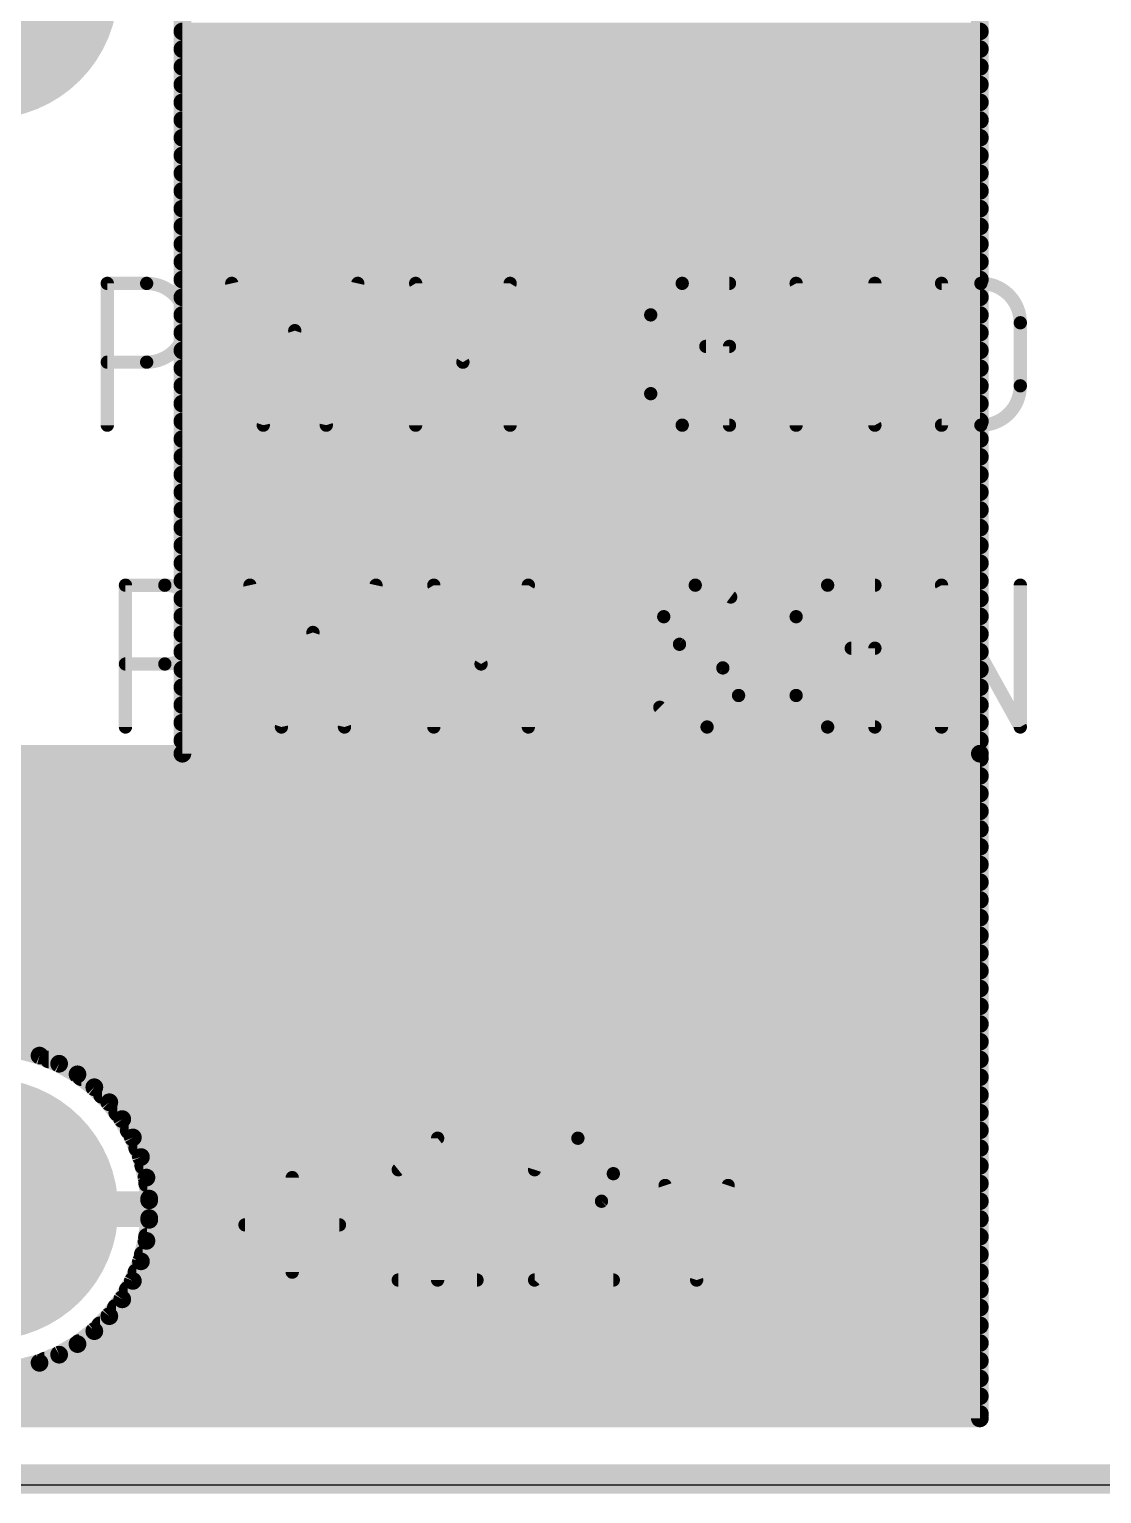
# Model space of a CAD drawing. Extents: x -0.01 to 5.59, y -0.05 to 1.65.
# Drawn here: x 3.671 to 4.155, y -0.004 to 0.657 of the extents above; entities that cross this region are included whole.
import ezdxf

# ---------------------------------------------------------------- set-up
doc = ezdxf.new("R2010")
doc.units = 0
for name, color, linetype in [('1', 22, 'CONTINUOUS'), ('16', 175, 'CONTINUOUS'), ('17', 82, 'CONTINUOUS'), ('20', 30, 'CONTINUOUS'), ('21', 253, 'CONTINUOUS')]:
    doc.layers.add(name, color=color, linetype=linetype)

# ---------------------------------------------------------------- blocks, each defined once
blk = doc.blocks.new('ROUNDP')
at = {"const_width": 0.5}
blk.add_lwpolyline([(0, -0.25, 1), (0, 0.25, 1), (0, -0.25)], format="xyb", dxfattribs=at)

msp = doc.modelspace()

# ---------------------------------------------------------------- linework, layer by layer
at = {"layer": '1', "const_width": 0.008}
for points in [[(4.1, 1.06), (4.1, 0.33)], [(3.74, 0.33), (3.74, 0.78)], [(3.74, 0.656), (4.1, 0.656)], [(3.74, 0.648), (4.1, 0.648)], [(3.74, 0.64), (4.1, 0.64)], [(3.74, 0.632), (4.1, 0.632)], [(3.74, 0.624), (4.1, 0.624)], [(3.74, 0.616), (4.1, 0.616)], [(3.74, 0.608), (4.1, 0.608)], [(3.74, 0.6), (4.1, 0.6)], [(3.74, 0.592), (4.1, 0.592)], [(3.74, 0.584), (4.1, 0.584)], [(3.74, 0.576), (4.1, 0.576)], [(3.74, 0.568), (4.1, 0.568)], [(3.74, 0.56), (4.1, 0.56)], [(3.74, 0.552), (4.1, 0.552)], [(3.74, 0.544), (4.1, 0.544)], [(3.74, 0.536), (4.1, 0.536)], [(3.74, 0.528), (4.1, 0.528)], [(3.74, 0.52), (4.1, 0.52)], [(3.74, 0.512), (4.1, 0.512)], [(3.74, 0.504), (4.1, 0.504)], [(3.74, 0.496), (4.1, 0.496)], [(3.74, 0.488), (4.1, 0.488)], [(3.74, 0.48), (4.1, 0.48)], [(3.74, 0.472), (4.1, 0.472)], [(3.74, 0.464), (4.1, 0.464)], [(3.74, 0.456), (4.1, 0.456)], [(3.74, 0.448), (4.1, 0.448)], [(3.74, 0.44), (4.1, 0.44)], [(3.74, 0.432), (4.1, 0.432)], [(3.74, 0.424), (4.1, 0.424)], [(3.74, 0.416), (4.1, 0.416)], [(3.74, 0.408), (4.1, 0.408)], [(3.74, 0.4), (4.1, 0.4)], [(3.74, 0.392), (4.1, 0.392)], [(3.74, 0.384), (4.1, 0.384)], [(3.74, 0.376), (4.1, 0.376)], [(3.74, 0.368), (4.1, 0.368)], [(3.74, 0.36), (4.1, 0.36)], [(3.74, 0.352), (4.1, 0.352)], [(3.74, 0.344), (4.1, 0.344)], [(3.74, 0.336), (4.1, 0.336)], [(3.481557, 0.33), (4.1, 0.33)], [(3.48346, 0.328), (4.1, 0.328)], [(4.1, 0.33), (3.74, 0.33)], [(4.1, 0.33), (4.1, 0.03)], [(3.488662, 0.32), (4.1, 0.32)], [(3.491868, 0.312), (4.1, 0.312)], [(3.493436, 0.304), (4.1, 0.304)], [(3.454, 0.296), (4.1, 0.296)], [(3.491868, 0.288), (4.1, 0.288)], [(3.488661, 0.28), (4.1, 0.28)], [(3.48346, 0.272), (4.1, 0.272)], [(3.474504, 0.264), (4.1, 0.264)], [(3.3, 0.256), (4.1, 0.256)], [(3.3, 0.248), (4.1, 0.248)], [(3.467373, 0.24), (4.1, 0.24)], [(3.479557, 0.232), (4.1, 0.232)], [(3.486366, 0.224), (4.1, 0.224)], [(3.490569, 0.216), (4.1, 0.216)], [(3.492803, 0.208), (4.1, 0.208)], [(3.454, 0.2), (4.1, 0.2)], [(3.675502, 0.193736), (3.666251, 0.196214)], [(3.684349, 0.190071), (3.675502, 0.193736)], [(3.679693, 0.192), (4.1, 0.192)], [(3.692643, 0.185283), (3.684349, 0.190071)], [(3.70024, 0.179453), (3.692643, 0.185283)], [(3.694315, 0.184), (4.1, 0.184)], [(3.707012, 0.172681), (3.70024, 0.179453)], [(3.703693, 0.176), (4.1, 0.176)], [(3.712842, 0.165084), (3.707012, 0.172681)], [(3.710604, 0.168), (4.1, 0.168)], [(3.71763, 0.15679), (3.712842, 0.165084)], [(3.715777, 0.16), (4.1, 0.16)], [(3.721295, 0.147943), (3.71763, 0.15679)], [(3.719614, 0.152), (4.1, 0.152)], [(3.723773, 0.138692), (3.721295, 0.147943)], [(3.722351, 0.144), (4.1, 0.144)], [(3.725023, 0.129198), (3.723773, 0.138692)], [(3.724128, 0.136), (4.1, 0.136)], [(3.655969, 0.128409), (3.725023, 0.128409)], [(3.725023, 0.128409), (3.725023, 0.129198)], [(3.655969, 0.128), (4.1, 0.128)], [(3.725023, 0.120409), (3.655969, 0.120409)], [(3.723773, 0.110126), (3.725023, 0.119621)], [(3.725023, 0.119621), (3.725023, 0.120409)], [(3.725023, 0.12), (4.1, 0.12)], [(3.721295, 0.100876), (3.723773, 0.110126)], [(3.72402, 0.112), (4.1, 0.112)], [(3.722132, 0.104), (4.1, 0.104)], [(3.71763, 0.092029), (3.721295, 0.100876)], [(3.719275, 0.096), (4.1, 0.096)], [(3.712842, 0.083735), (3.71763, 0.092029)], [(3.707012, 0.076137), (3.712842, 0.083735)], [(3.715304, 0.088), (4.1, 0.088)], [(3.70024, 0.069366), (3.707012, 0.076137)], [(3.709976, 0.08), (4.1, 0.08)], [(3.692643, 0.063536), (3.70024, 0.069366)], [(3.702875, 0.072), (4.1, 0.072)], [(3.684349, 0.058748), (3.692643, 0.063536)], [(3.693247, 0.064), (4.1, 0.064)], [(3.675502, 0.055083), (3.684349, 0.058748)], [(3.677716, 0.056), (4.1, 0.056)], [(3.666251, 0.052604), (3.675502, 0.055083)], [(3.3, 0.048), (4.1, 0.048)], [(3.3, 0.04), (4.1, 0.04)], [(3.3, 0.032), (4.1, 0.032)], [(4.1, 0.03), (3.3, 0.03)], [(0, 0), (5.5, 0)]]:
    msp.add_lwpolyline(points, dxfattribs=at)
at = {"layer": '1', "const_width": 0.004}
for points in [[(3.74, 0.658, 1), (3.74, 0.654)], [(4.1, 0.654, 1), (4.1, 0.658)], [(3.74, 0.65, 1), (3.74, 0.646)], [(4.1, 0.646, 1), (4.1, 0.65)], [(3.74, 0.642, 1), (3.74, 0.638)], [(4.1, 0.638, 1), (4.1, 0.642)], [(3.74, 0.634, 1), (3.74, 0.63)], [(4.1, 0.63, 1), (4.1, 0.634)], [(3.74, 0.626, 1), (3.74, 0.622)], [(4.1, 0.622, 1), (4.1, 0.626)], [(3.74, 0.618, 1), (3.74, 0.614)], [(4.1, 0.614, 1), (4.1, 0.618)], [(3.74, 0.61, 1), (3.74, 0.606)], [(4.1, 0.606, 1), (4.1, 0.61)], [(3.74, 0.602, 1), (3.74, 0.598)], [(4.1, 0.598, 1), (4.1, 0.602)], [(3.74, 0.594, 1), (3.74, 0.59)], [(4.1, 0.59, 1), (4.1, 0.594)], [(3.74, 0.586, 1), (3.74, 0.582)], [(4.1, 0.582, 1), (4.1, 0.586)], [(3.74, 0.578, 1), (3.74, 0.574)], [(4.1, 0.574, 1), (4.1, 0.578)], [(3.74, 0.57, 1), (3.74, 0.566)], [(4.1, 0.566, 1), (4.1, 0.57)], [(3.74, 0.562, 1), (3.74, 0.558)], [(4.1, 0.558, 1), (4.1, 0.562)], [(3.74, 0.554, 1), (3.74, 0.55)], [(4.1, 0.55, 1), (4.1, 0.554)], [(3.74, 0.546, 1), (3.74, 0.542)], [(4.1, 0.542, 1), (4.1, 0.546)], [(3.74, 0.538, 1), (3.74, 0.534)], [(4.1, 0.534, 1), (4.1, 0.538)], [(3.74, 0.53, 1), (3.74, 0.526)], [(4.1, 0.526, 1), (4.1, 0.53)], [(3.74, 0.522, 1), (3.74, 0.518)], [(4.1, 0.518, 1), (4.1, 0.522)], [(3.74, 0.514, 1), (3.74, 0.51)], [(4.1, 0.51, 1), (4.1, 0.514)], [(3.74, 0.506, 1), (3.74, 0.502)], [(4.1, 0.502, 1), (4.1, 0.506)], [(3.74, 0.498, 1), (3.74, 0.494)], [(4.1, 0.494, 1), (4.1, 0.498)], [(3.74, 0.49, 1), (3.74, 0.486)], [(4.1, 0.486, 1), (4.1, 0.49)], [(3.74, 0.482, 1), (3.74, 0.478)], [(4.1, 0.478, 1), (4.1, 0.482)], [(3.74, 0.474, 1), (3.74, 0.47)], [(4.1, 0.47, 1), (4.1, 0.474)], [(3.74, 0.466, 1), (3.74, 0.462)], [(4.1, 0.462, 1), (4.1, 0.466)], [(3.74, 0.458, 1), (3.74, 0.454)], [(4.1, 0.454, 1), (4.1, 0.458)], [(3.74, 0.45, 1), (3.74, 0.446)], [(4.1, 0.446, 1), (4.1, 0.45)], [(3.74, 0.442, 1), (3.74, 0.438)], [(4.1, 0.438, 1), (4.1, 0.442)], [(3.74, 0.434, 1), (3.74, 0.43)], [(4.1, 0.43, 1), (4.1, 0.434)], [(3.74, 0.426, 1), (3.74, 0.422)], [(4.1, 0.422, 1), (4.1, 0.426)], [(3.74, 0.418, 1), (3.74, 0.414)], [(4.1, 0.414, 1), (4.1, 0.418)], [(3.74, 0.41, 1), (3.74, 0.406)], [(4.1, 0.406, 1), (4.1, 0.41)], [(3.74, 0.402, 1), (3.74, 0.398)], [(4.1, 0.398, 1), (4.1, 0.402)], [(3.74, 0.394, 1), (3.74, 0.39)], [(4.1, 0.39, 1), (4.1, 0.394)], [(3.74, 0.386, 1), (3.74, 0.382)], [(4.1, 0.382, 1), (4.1, 0.386)], [(3.74, 0.378, 1), (3.74, 0.374)], [(4.1, 0.374, 1), (4.1, 0.378)], [(3.74, 0.37, 1), (3.74, 0.366)], [(4.1, 0.366, 1), (4.1, 0.37)], [(3.74, 0.362, 1), (3.74, 0.358)], [(4.1, 0.358, 1), (4.1, 0.362)], [(3.74, 0.354, 1), (3.74, 0.35)], [(4.1, 0.35, 1), (4.1, 0.354)], [(3.74, 0.346, 1), (3.74, 0.342)], [(4.1, 0.342, 1), (4.1, 0.346)], [(3.74, 0.338, 1), (3.74, 0.334)], [(4.1, 0.334, 1), (4.1, 0.338)], [(3.74, 0.332, 1), (3.74, 0.328)], [(3.738, 0.33, 1), (3.742, 0.33)], [(4.102, 0.33, 1), (4.098, 0.33)], [(4.098, 0.33, 1), (4.102, 0.33)], [(4.1, 0.328, 1), (4.1, 0.332)], [(4.1, 0.328, 1), (4.1, 0.332)], [(4.1, 0.326, 1), (4.1, 0.33)], [(4.1, 0.318, 1), (4.1, 0.322)], [(4.1, 0.31, 1), (4.1, 0.314)], [(4.1, 0.302, 1), (4.1, 0.306)], [(4.1, 0.294, 1), (4.1, 0.298)], [(4.1, 0.286, 1), (4.1, 0.29)], [(4.1, 0.278, 1), (4.1, 0.282)], [(4.1, 0.27, 1), (4.1, 0.274)], [(4.1, 0.262, 1), (4.1, 0.266)], [(4.1, 0.254, 1), (4.1, 0.258)], [(4.1, 0.246, 1), (4.1, 0.25)], [(4.1, 0.238, 1), (4.1, 0.242)], [(4.1, 0.23, 1), (4.1, 0.234)], [(4.1, 0.222, 1), (4.1, 0.226)], [(4.1, 0.214, 1), (4.1, 0.218)], [(4.1, 0.206, 1), (4.1, 0.21)], [(4.1, 0.198, 1), (4.1, 0.202)], [(3.676267, 0.195584, 1), (3.674736, 0.191888)], [(3.674984, 0.191804, 1), (3.676019, 0.195668)], [(3.679693, 0.194, 1), (3.679693, 0.19)], [(3.685349, 0.191803, 1), (3.683349, 0.188339)], [(3.683584, 0.188223, 1), (3.685115, 0.191919)], [(4.1, 0.19, 1), (4.1, 0.194)], [(3.69386, 0.18687, 1), (3.691425, 0.183696)], [(3.691643, 0.183551, 1), (3.693643, 0.187015)], [(3.694315, 0.186, 1), (3.694315, 0.182)], [(4.1, 0.182, 1), (4.1, 0.186)], [(3.701655, 0.180867, 1), (3.698826, 0.178039)], [(3.699023, 0.177866, 1), (3.701458, 0.18104)], [(3.703693, 0.178, 1), (3.703693, 0.174)], [(4.1, 0.174, 1), (4.1, 0.178)], [(3.708599, 0.173899, 1), (3.705425, 0.171464)], [(3.705598, 0.171267, 1), (3.708426, 0.174096)], [(3.710604, 0.17, 1), (3.710604, 0.166)], [(4.1, 0.166, 1), (4.1, 0.17)], [(3.714574, 0.166084, 1), (3.71111, 0.164084)], [(3.711255, 0.163866, 1), (3.714429, 0.166301)], [(3.715777, 0.162, 1), (3.715777, 0.158)], [(3.719478, 0.157556, 1), (3.715782, 0.156025)], [(3.715898, 0.15579, 1), (3.719362, 0.15779)], [(4.1, 0.158, 1), (4.1, 0.162)], [(3.719614, 0.154, 1), (3.719614, 0.15)], [(4.1, 0.15, 1), (4.1, 0.154)], [(3.723227, 0.14846, 1), (3.719363, 0.147425)], [(3.719447, 0.147177, 1), (3.723143, 0.148708)], [(3.722351, 0.146, 1), (3.722351, 0.142)], [(4.1, 0.142, 1), (4.1, 0.146)], [(3.725756, 0.138953, 1), (3.721791, 0.138431)], [(3.721842, 0.138175, 1), (3.725705, 0.13921)], [(3.724128, 0.138, 1), (3.724128, 0.134)], [(4.1, 0.134, 1), (4.1, 0.138)], [(3.727023, 0.129198, 1), (3.723023, 0.129198)], [(3.725023, 0.126409, 1), (3.725023, 0.130409)], [(3.723023, 0.128409, 1), (3.727023, 0.128409)], [(3.723041, 0.128937, 1), (3.727006, 0.129459)], [(4.1, 0.126, 1), (4.1, 0.13)], [(3.727023, 0.12041, 1), (3.723023, 0.120409)], [(3.725023, 0.122, 1), (3.725023, 0.118)], [(3.723023, 0.119621, 1), (3.727023, 0.119621)], [(3.727006, 0.11936, 1), (3.723041, 0.119882)], [(3.725023, 0.118409, 1), (3.725023, 0.122409)], [(4.1, 0.118, 1), (4.1, 0.122)], [(3.721791, 0.110388, 1), (3.725756, 0.109865)], [(3.725705, 0.109609, 1), (3.721842, 0.110644)], [(3.72402, 0.114, 1), (3.72402, 0.11)], [(4.1, 0.11, 1), (4.1, 0.114)], [(3.722132, 0.106, 1), (3.722132, 0.102)], [(4.1, 0.102, 1), (4.1, 0.106)], [(3.719275, 0.098, 1), (3.719275, 0.094)], [(3.719363, 0.101394, 1), (3.723227, 0.100359)], [(3.723143, 0.100111, 1), (3.719447, 0.101642)], [(4.1, 0.094, 1), (4.1, 0.098)], [(3.715782, 0.092794, 1), (3.719478, 0.091263)], [(3.719362, 0.091029, 1), (3.715898, 0.093029)], [(3.71111, 0.084735, 1), (3.714574, 0.082735)], [(3.714429, 0.082518, 1), (3.711255, 0.084953)], [(3.715304, 0.09, 1), (3.715304, 0.086)], [(4.1, 0.086, 1), (4.1, 0.09)], [(3.705425, 0.077355, 1), (3.708599, 0.07492)], [(3.708426, 0.074723, 1), (3.705598, 0.077552)], [(3.709976, 0.082, 1), (3.709976, 0.078)], [(4.1, 0.078, 1), (4.1, 0.082)], [(3.698826, 0.07078, 1), (3.701655, 0.067952)], [(3.701458, 0.067779, 1), (3.699023, 0.070952)], [(3.702875, 0.074, 1), (3.702875, 0.07)], [(4.1, 0.07, 1), (4.1, 0.074)], [(3.691425, 0.065123, 1), (3.69386, 0.061949)], [(3.693247, 0.066, 1), (3.693247, 0.062)], [(3.693643, 0.061804, 1), (3.691643, 0.065268)], [(4.1, 0.062, 1), (4.1, 0.066)], [(3.677716, 0.058, 1), (3.677716, 0.054)], [(3.683349, 0.06048, 1), (3.685349, 0.057016)], [(3.685115, 0.0569, 1), (3.683584, 0.060595)], [(4.1, 0.054, 1), (4.1, 0.058)], [(3.674736, 0.056931, 1), (3.676267, 0.053235)], [(3.676019, 0.053151, 1), (3.674984, 0.057015)], [(4.1, 0.046, 1), (4.1, 0.05)], [(4.1, 0.038, 1), (4.1, 0.042)], [(4.1, 0.03, 1), (4.1, 0.034)], [(4.1, 0.028, 1), (4.1, 0.032)], [(4.098, 0.03, 1), (4.102, 0.03)]]:
    msp.add_lwpolyline(points, format="xyb", dxfattribs=at)
at = {"layer": '16', "const_width": 0.008}
msp.add_lwpolyline([(0, 0), (5.5, 0)], dxfattribs=at)
at = {"layer": '20'}
msp.add_line((0, 0), (5.499213, 0), dxfattribs=at)
at = {"layer": '21', "const_width": 0.006}
for points in [[(3.706088, 0.478276), (3.706088, 0.542276)], [(3.706088, 0.542276), (3.723865, 0.542276)], [(3.762285, 0.542276), (3.776507, 0.478276)], [(3.804951, 0.478276), (3.819173, 0.542276)], [(3.845296, 0.478276), (3.845296, 0.542276)], [(3.845296, 0.542276), (3.866629, 0.50672)], [(3.866629, 0.50672), (3.887962, 0.542276)], [(3.887962, 0.542276), (3.887962, 0.478276)], [(3.96564, 0.542276), (3.986974, 0.542276)], [(4.017061, 0.478276), (4.017061, 0.542276)], [(4.017061, 0.542276), (4.052617, 0.478276)], [(4.052617, 0.478276), (4.052617, 0.542276)], [(4.082704, 0.478276), (4.082704, 0.542276)], [(4.082704, 0.542276), (4.100482, 0.542276)], [(3.951418, 0.492498), (3.951418, 0.528053)], [(3.776507, 0.478276), (3.790729, 0.520942)], [(3.790729, 0.520942), (3.804951, 0.478276)], [(4.11826, 0.524498), (4.11826, 0.496053)], [(3.976307, 0.513831), (3.986974, 0.513831)], [(3.986974, 0.513831), (3.986974, 0.478276)], [(3.723865, 0.50672), (3.706088, 0.50672)], [(3.986974, 0.478276), (3.96564, 0.478276)], [(4.100482, 0.478276), (4.082704, 0.478276)], [(3.714293, 0.342055), (3.714293, 0.406055)], [(3.714293, 0.406055), (3.732071, 0.406055)], [(3.77049, 0.406055), (3.784712, 0.342055)], [(3.813157, 0.342055), (3.827379, 0.406055)], [(3.853501, 0.342055), (3.853501, 0.406055)], [(3.853501, 0.406055), (3.874834, 0.3705)], [(3.874834, 0.3705), (3.896168, 0.406055)], [(3.896168, 0.406055), (3.896168, 0.342055)], [(4.031283, 0.406055), (4.052617, 0.406055)], [(4.082704, 0.342055), (4.082704, 0.406055)], [(4.082704, 0.406055), (4.11826, 0.342055)], [(4.11826, 0.342055), (4.11826, 0.406055)], [(4.017061, 0.356277), (4.017061, 0.391833)], [(3.784712, 0.342055), (3.798935, 0.384722)], [(3.798935, 0.384722), (3.813157, 0.342055)], [(3.983965, 0.368722), (3.96441, 0.379388)], [(4.04195, 0.377611), (4.052617, 0.377611)], [(4.052617, 0.377611), (4.052617, 0.342055)], [(3.732071, 0.3705), (3.714293, 0.3705)], [(4.052617, 0.342055), (4.031283, 0.342055)], [(3.837444, 0.142227), (3.855221, 0.156449)], [(3.855221, 0.156449), (3.855221, 0.092449)], [(3.789579, 0.096004), (3.789579, 0.138671)], [(3.957926, 0.135115), (3.972148, 0.092449)], [(3.972148, 0.092449), (3.98637, 0.135115)], [(3.929206, 0.128004), (3.898984, 0.092449)], [(3.768245, 0.117338), (3.810912, 0.117338)], [(3.837444, 0.092449), (3.872999, 0.092449)], [(3.898984, 0.092449), (3.934539, 0.092449)], [(5.226772, 0.006299), (3.533858, 0.006299)]]:
    msp.add_lwpolyline(points, dxfattribs=at)
at = {"layer": '21'}
for points, const_width in [([(3.707588, 0.542276, 1), (3.704588, 0.542276)], 0.003), ([(3.706088, 0.543776, 1), (3.706088, 0.540776)], 0.003), ([(3.723865, 0.50672, 1), (3.723865, 0.542276)], 0.006), ([(3.723865, 0.543776, 1), (3.723865, 0.540776)], 0.003), ([(3.723865, 0.540776, 1), (3.723865, 0.543776)], 0.003), ([(3.763749, 0.542601, 1), (3.76082, 0.54195)], 0.003), ([(3.820638, 0.54195, 1), (3.817709, 0.542601)], 0.003), ([(3.846582, 0.543047, 1), (3.844009, 0.541504)], 0.003), ([(3.846796, 0.542276, 1), (3.843796, 0.542276)], 0.003), ([(3.889462, 0.542276, 1), (3.886462, 0.542276)], 0.003), ([(3.889248, 0.541504, 1), (3.886676, 0.543047)], 0.003), ([(3.96564, 0.542276, 0.414211), (3.951418, 0.528053)], 0.006), ([(3.96564, 0.543776, 1), (3.96564, 0.540776)], 0.003), ([(3.96564, 0.540776, 1), (3.96564, 0.543776)], 0.003), ([(3.986974, 0.540776, 1), (3.986974, 0.543776)], 0.003), ([(4.018561, 0.542276, 1), (4.015561, 0.542276)], 0.003), ([(4.018373, 0.543004, 1), (4.01575, 0.541547)], 0.003), ([(4.054117, 0.542276, 1), (4.051117, 0.542276)], 0.003), ([(4.084204, 0.542276, 1), (4.081204, 0.542276)], 0.003), ([(4.082704, 0.543776, 1), (4.082704, 0.540776)], 0.003), ([(4.11826, 0.524498, 0.414214), (4.100482, 0.542276)], 0.006), ([(4.100482, 0.543776, 1), (4.100482, 0.540776)], 0.003), ([(4.100482, 0.540776, 1), (4.100482, 0.543776)], 0.003), ([(3.952918, 0.528053, 1), (3.949918, 0.528053)], 0.003), ([(3.949918, 0.528053, 1), (3.952918, 0.528053)], 0.003), ([(3.792152, 0.521417, 1), (3.789306, 0.520468)], 0.003), ([(3.792152, 0.520468, 1), (3.789306, 0.521417)], 0.003), ([(4.11976, 0.524498, 1), (4.11676, 0.524498)], 0.003), ([(4.11676, 0.524498, 1), (4.11976, 0.524498)], 0.003), ([(3.976307, 0.515331, 1), (3.976307, 0.512331)], 0.003), ([(3.988474, 0.513831, 1), (3.985474, 0.513831)], 0.003), ([(3.986974, 0.512331, 1), (3.986974, 0.515331)], 0.003), ([(3.706088, 0.50822, 1), (3.706088, 0.50522)], 0.003), ([(3.723865, 0.50822, 1), (3.723865, 0.50522)], 0.003), ([(3.723865, 0.50522, 1), (3.723865, 0.50822)], 0.003), ([(3.865343, 0.507492, 1), (3.867915, 0.505948)], 0.003), ([(3.865343, 0.505948, 1), (3.867915, 0.507492)], 0.003), ([(4.100482, 0.478276, 0.414216), (4.11826, 0.496053)], 0.006), ([(4.11976, 0.496053, 1), (4.11676, 0.496053)], 0.003), ([(4.11676, 0.496053, 1), (4.11976, 0.496053)], 0.003), ([(3.951418, 0.492498, 0.414214), (3.96564, 0.478276)], 0.006), ([(3.952918, 0.492498, 1), (3.949918, 0.492498)], 0.003), ([(3.949918, 0.492498, 1), (3.952918, 0.492498)], 0.003), ([(3.704588, 0.478276, 1), (3.707588, 0.478276)], 0.003), ([(3.775084, 0.47875, 1), (3.77793, 0.477801)], 0.003), ([(3.775043, 0.47795, 1), (3.777971, 0.478601)], 0.003), ([(3.803487, 0.478601, 1), (3.806416, 0.47795)], 0.003), ([(3.803528, 0.477801, 1), (3.806374, 0.47875)], 0.003), ([(3.843796, 0.478276, 1), (3.846796, 0.478276)], 0.003), ([(3.886462, 0.478276, 1), (3.889462, 0.478276)], 0.003), ([(3.96564, 0.479776, 1), (3.96564, 0.476776)], 0.003), ([(3.96564, 0.476776, 1), (3.96564, 0.479776)], 0.003), ([(3.985474, 0.478276, 1), (3.988474, 0.478276)], 0.003), ([(3.986974, 0.476776, 1), (3.986974, 0.479776)], 0.003), ([(4.015561, 0.478276, 1), (4.018561, 0.478276)], 0.003), ([(4.051117, 0.478276, 1), (4.054117, 0.478276)], 0.003), ([(4.051306, 0.477547, 1), (4.053928, 0.479004)], 0.003), ([(4.082704, 0.479776, 1), (4.082704, 0.476776)], 0.003), ([(4.081204, 0.478276, 1), (4.084204, 0.478276)], 0.003), ([(4.100482, 0.479776, 1), (4.100482, 0.476776)], 0.003), ([(4.100482, 0.476776, 1), (4.100482, 0.479776)], 0.003), ([(3.715793, 0.406055, 1), (3.712793, 0.406055)], 0.003), ([(3.714293, 0.407555, 1), (3.714293, 0.404555)], 0.003), ([(3.732071, 0.3705, 1), (3.732071, 0.406055)], 0.006), ([(3.732071, 0.407555, 1), (3.732071, 0.404555)], 0.003), ([(3.732071, 0.404555, 1), (3.732071, 0.407555)], 0.003), ([(3.771954, 0.406381, 1), (3.769026, 0.40573)], 0.003), ([(3.828843, 0.40573, 1), (3.825915, 0.406381)], 0.003), ([(3.855001, 0.406055, 1), (3.852001, 0.406055)], 0.003), ([(3.854787, 0.406827, 1), (3.852215, 0.405283)], 0.003), ([(3.897668, 0.406055, 1), (3.894668, 0.406055)], 0.003), ([(3.897454, 0.405283, 1), (3.894881, 0.406827)], 0.003), ([(3.971521, 0.406055, 0.414216), (3.957299, 0.391833)], 0.006), ([(3.987521, 0.400722, 0.162275), (3.971521, 0.406055)], 0.006), ([(3.971521, 0.407555, 1), (3.971521, 0.404555)], 0.003), ([(3.971521, 0.404555, 1), (3.971521, 0.407555)], 0.003), ([(3.986621, 0.399522, 1), (3.988421, 0.401922)], 0.003), ([(4.031283, 0.406055, 0.414211), (4.017061, 0.391833)], 0.006), ([(4.031283, 0.407555, 1), (4.031283, 0.404555)], 0.003), ([(4.031283, 0.404555, 1), (4.031283, 0.407555)], 0.003), ([(4.052617, 0.404555, 1), (4.052617, 0.407555)], 0.003), ([(4.084016, 0.406784, 1), (4.081393, 0.405327)], 0.003), ([(4.084204, 0.406055, 1), (4.081204, 0.406055)], 0.003), ([(4.11976, 0.406055, 1), (4.11676, 0.406055)], 0.003), ([(3.957299, 0.391833, 0.265567), (3.96441, 0.379388)], 0.006), ([(3.958799, 0.391833, 1), (3.955799, 0.391833)], 0.003), ([(3.955799, 0.391833, 1), (3.958799, 0.391833)], 0.003), ([(4.018561, 0.391833, 1), (4.015561, 0.391833)], 0.003), ([(4.015561, 0.391833, 1), (4.018561, 0.391833)], 0.003), ([(3.800358, 0.385196, 1), (3.797512, 0.384247)], 0.003), ([(3.800358, 0.384247, 1), (3.797512, 0.385196)], 0.003), ([(3.965128, 0.380705, 1), (3.963691, 0.378072)], 0.003), ([(3.963648, 0.378096, 1), (3.965171, 0.380681)], 0.003), ([(4.04195, 0.379111, 1), (4.04195, 0.376111)], 0.003), ([(4.054117, 0.377611, 1), (4.051117, 0.377611)], 0.003), ([(4.052617, 0.376111, 1), (4.052617, 0.379111)], 0.003), ([(3.714293, 0.372, 1), (3.714293, 0.369)], 0.003), ([(3.732071, 0.372, 1), (3.732071, 0.369)], 0.003), ([(3.732071, 0.369, 1), (3.732071, 0.372)], 0.003), ([(3.873548, 0.371271, 1), (3.876121, 0.369728)], 0.003), ([(3.873548, 0.369728, 1), (3.876121, 0.371271)], 0.003), ([(3.991076, 0.356277, 0.265565), (3.983965, 0.368722)], 0.006), ([(3.984727, 0.370014, 1), (3.983204, 0.367429)], 0.003), ([(3.983247, 0.367405, 1), (3.984684, 0.370039)], 0.003), ([(3.976854, 0.342055, 0.414214), (3.991076, 0.356277)], 0.006), ([(3.992576, 0.356277, 1), (3.989576, 0.356277)], 0.003), ([(3.989576, 0.356277, 1), (3.992576, 0.356277)], 0.003), ([(4.017061, 0.356277, 0.414214), (4.031283, 0.342055)], 0.006), ([(4.018561, 0.356277, 1), (4.015561, 0.356277)], 0.003), ([(4.015561, 0.356277, 1), (4.018561, 0.356277)], 0.003), ([(3.955521, 0.350944, 0.199997), (3.976854, 0.342055)], 0.006), ([(3.956586, 0.352, 1), (3.954456, 0.349888)], 0.003), ([(3.783289, 0.342529, 1), (3.786135, 0.341581)], 0.003), ([(3.783248, 0.34173, 1), (3.786177, 0.342381)], 0.003), ([(3.811692, 0.342381, 1), (3.814621, 0.34173)], 0.003), ([(3.811734, 0.341581, 1), (3.81458, 0.342529)], 0.003), ([(3.976854, 0.343555, 1), (3.976854, 0.340555)], 0.003), ([(3.976854, 0.340555, 1), (3.976854, 0.343555)], 0.003), ([(4.031283, 0.343555, 1), (4.031283, 0.340555)], 0.003), ([(4.031283, 0.340555, 1), (4.031283, 0.343555)], 0.003), ([(4.052617, 0.340555, 1), (4.052617, 0.343555)], 0.003), ([(4.116949, 0.341327, 1), (4.119571, 0.342784)], 0.003), ([(3.712793, 0.342055, 1), (3.715793, 0.342055)], 0.003), ([(3.852001, 0.342055, 1), (3.855001, 0.342055)], 0.003), ([(3.894668, 0.342055, 1), (3.897668, 0.342055)], 0.003), ([(4.051117, 0.342055, 1), (4.054117, 0.342055)], 0.003), ([(4.081204, 0.342055, 1), (4.084204, 0.342055)], 0.003), ([(4.11676, 0.342055, 1), (4.11976, 0.342055)], 0.003), ([(3.856721, 0.156449, 1), (3.853721, 0.156449)], 0.003), ([(3.856159, 0.155278, 1), (3.854284, 0.15762)], 0.003), ([(3.918539, 0.156449, 0.325184), (3.898984, 0.142227)], 0.006), ([(3.934539, 0.140449, 0.414214), (3.918539, 0.156449)], 0.006), ([(3.918539, 0.157949, 1), (3.918539, 0.154949)], 0.003), ([(3.918539, 0.154949, 1), (3.918539, 0.157949)], 0.003), ([(3.791079, 0.138671, 1), (3.788079, 0.138671)], 0.003), ([(3.836507, 0.143398, 1), (3.838381, 0.141055)], 0.003), ([(3.897557, 0.142689, 1), (3.900411, 0.141764)], 0.003), ([(3.929206, 0.128004, 0.205253), (3.934539, 0.140449)], 0.006), ([(3.936039, 0.140449, 1), (3.933039, 0.140449)], 0.003), ([(3.933039, 0.140449, 1), (3.936039, 0.140449)], 0.003), ([(3.959349, 0.13559, 1), (3.956503, 0.134641)], 0.003), ([(3.987793, 0.134641, 1), (3.984947, 0.13559)], 0.003), ([(3.928172, 0.12909, 1), (3.930241, 0.126918)], 0.003), ([(3.930349, 0.127033, 1), (3.928063, 0.128976)], 0.003), ([(3.768245, 0.118838, 1), (3.768245, 0.115838)], 0.003), ([(3.810912, 0.115838, 1), (3.810912, 0.118838)], 0.003), ([(3.788079, 0.096004, 1), (3.791079, 0.096004)], 0.003), ([(3.837444, 0.093949, 1), (3.837444, 0.090949)], 0.003), ([(3.853721, 0.092449, 1), (3.856721, 0.092449)], 0.003), ([(3.872999, 0.090949, 1), (3.872999, 0.093949)], 0.003), ([(3.898984, 0.093949, 1), (3.898984, 0.090949)], 0.003), ([(3.897841, 0.09342, 1), (3.900127, 0.091477)], 0.003), ([(3.934539, 0.090949, 1), (3.934539, 0.093949)], 0.003), ([(3.970725, 0.092923, 1), (3.973571, 0.091974)], 0.003), ([(3.970725, 0.091974, 1), (3.973571, 0.092923)], 0.003)]:
    msp.add_lwpolyline(points, format="xyb", dxfattribs=dict(at, const_width=const_width))

# ---------------------------------------------------------------- block references
at = {"layer": '17', "xscale": 0.11811, "yscale": 0.11811, "rotation": 180}
for p in [(3.651969, 0.675591), (3.651969, 0.675591), (3.651969, 0.124409), (3.651969, 0.124409)]:
    msp.add_blockref('ROUNDP', p, dxfattribs=at)

doc.saveas('drawing.dxf')
